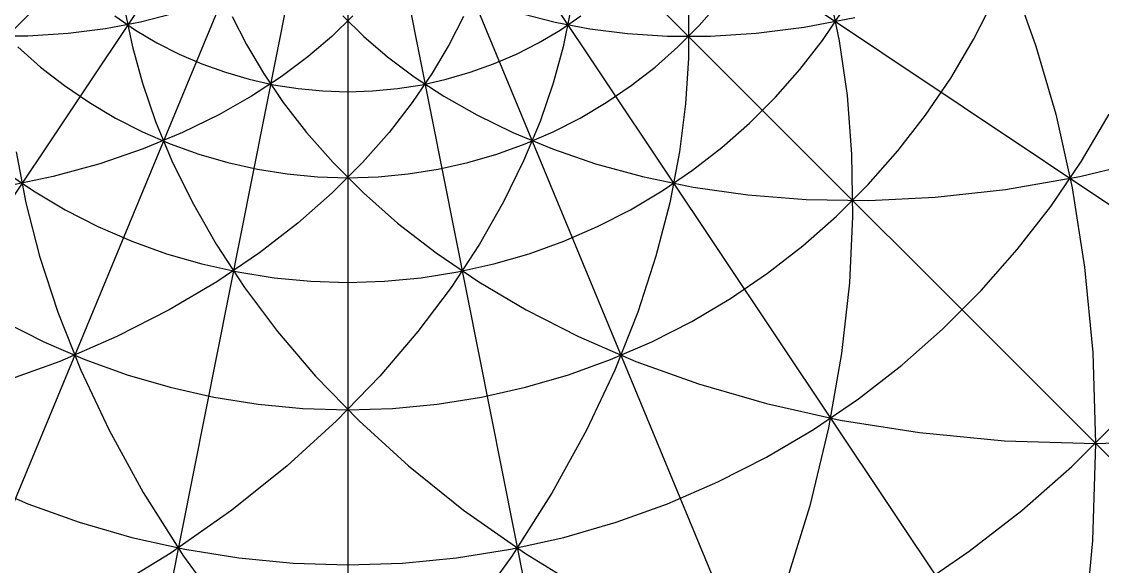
# Model space of a CAD drawing. Header units: metres. Extents: x -40000 to 40000, y -40000 to 40000.
# Drawn here: x -533 to 1233, y -1423 to -533 of the extents above; entities that cross this region are included whole.
import ezdxf

# ---------------------------------------------------------------- set-up
doc = ezdxf.new("R2010")
doc.units = ezdxf.units.M

msp = doc.modelspace()

# ---------------------------------------------------------------- linework, layer by layer
at = {"color": 0}
for p, q in [((1088.1, -470.9), (1124.9, -573.2)), ((786.3, -481.8), (803.4, -564.6)), ((-363.7, -517.5), (-351.9, -574.3)), ((-286.2, -520.5), (-338.9, -534.1)), ((-189, -524.9), (-165.7, -570.4)), ((8.2, -523.8), (-26.3, -557.2)), ((-8.2, -523.8), (26.3, -557.2)), ((189, -524.9), (165.7, -570.4)), ((286.2, -520.5), (338.9, -534.1)), ((363.7, -517.5), (351.9, -574.3)), ((556.7, -522.8), (556.7, -592.8)), ((746, -542), (829.1, -526.2)), ((-395.9, -544.9), (-457.2, -552.6)), ((-338.9, -534.1), (-395.9, -544.9)), ((338.9, -534.1), (395.9, -544.9)), ((395.9, -544.9), (457.2, -552.6)), ((667.3, -552), (746, -542)), ((-522.8, -556.7), (-592.8, -556.7)), ((-457.2, -552.6), (-522.8, -556.7)), ((-26.3, -557.2), (-65.2, -590.4)), ((26.3, -557.2), (65.2, -590.4)), ((457.2, -552.6), (522.8, -556.7)), ((522.8, -556.7), (592.8, -556.7)), ((592.8, -556.7), (667.3, -552)), ((803.4, -564.6), (816.1, -653.8)), ((-351.9, -574.3), (-335.6, -633.9)), ((-165.7, -570.4), (-138, -617.3)), ((165.7, -570.4), (138, -617.3)), ((351.9, -574.3), (335.6, -633.9)), ((1124.9, -573.2), (1157.2, -684.4)), ((-65.2, -590.4), (-108.8, -623.1)), ((65.2, -590.4), (108.8, -623.1)), ((556.7, -592.8), (552, -667.3)), ((-138, -617.3), (-105.4, -665.3)), ((138, -617.3), (105.4, -665.3)), ((-335.6, -633.9), (-314.3, -696.1)), ((-108.8, -623.1), (-157.2, -654.9)), ((108.8, -623.1), (157.2, -654.9)), ((335.6, -633.9), (314.3, -696.1)), ((-157.2, -654.9), (-210.9, -685.5)), ((-105.4, -665.3), (-67.5, -714)), ((105.4, -665.3), (67.5, -714)), ((157.2, -654.9), (210.9, -685.5)), ((552, -667.3), (542, -746)), ((816.1, -653.8), (823.5, -749.4)), ((-210.9, -685.5), (-270, -714.4)), ((210.9, -685.5), (270, -714.4)), ((1157.2, -684.4), (1184, -804.7)), ((-314.3, -696.1), (-287.5, -760.8)), ((314.3, -696.1), (287.5, -760.8)), ((-270, -714.4), (-334.7, -741.2)), ((-67.5, -714), (-24, -763.4)), ((67.5, -714), (24, -763.4)), ((270, -714.4), (334.7, -741.2)), ((-334.7, -741.2), (-405.2, -765.3)), ((334.7, -741.2), (405.2, -765.3)), ((-542, -746), (-526.2, -829.1)), ((542, -746), (526.2, -829.1)), ((823.5, -749.4), (825.1, -851.5)), ((1196.5, -786), (1324.2, -755.3)), ((-405.2, -765.3), (-481.8, -786.3)), ((-287.5, -760.8), (-254.6, -827.7)), ((24, -763.4), (-25.5, -812.9)), ((-24, -763.4), (25.5, -812.9)), ((287.5, -760.8), (254.6, -827.7)), ((405.2, -765.3), (481.8, -786.3)), ((-481.8, -786.3), (-564.6, -803.4)), ((481.8, -786.3), (564.6, -803.4)), ((1075.1, -807.2), (1196.5, -786)), ((564.6, -803.4), (653.8, -816.1)), ((960, -820), (1075.1, -807.2)), ((1184, -804.7), (1204.5, -934.3)), ((-526.2, -829.1), (-503.7, -916.3)), ((-254.6, -827.7), (-215.3, -896.7)), ((-25.5, -812.9), (-81.5, -862.2)), ((25.5, -812.9), (81.5, -862.2)), ((254.6, -827.7), (215.3, -896.7)), ((526.2, -829.1), (503.7, -916.3)), ((653.8, -816.1), (749.4, -823.5)), ((749.4, -823.5), (851.5, -825.1)), ((851.5, -825.1), (960, -820)), ((-81.5, -862.2), (-144.3, -910.8)), ((81.5, -862.2), (144.3, -910.8)), ((825.1, -851.5), (820, -960)), ((-215.3, -896.7), (-168.8, -967.3)), ((215.3, -896.7), (168.8, -967.3)), ((-503.7, -916.3), (-474.1, -1007.5)), ((-144.3, -910.8), (-214.2, -958.3)), ((144.3, -910.8), (214.2, -958.3)), ((503.7, -916.3), (474.1, -1007.5)), ((1204.5, -934.3), (1217.7, -1073.5)), ((-214.2, -958.3), (-291.7, -1004.1)), ((-168.8, -967.3), (-114.7, -1039.3)), ((168.8, -967.3), (114.7, -1039.3)), ((214.2, -958.3), (291.7, -1004.1)), ((820, -960), (807.2, -1075.1)), ((-291.7, -1004.1), (-377.2, -1047.6)), ((291.7, -1004.1), (377.2, -1047.6)), ((-474.1, -1007.5), (-436.5, -1102.4)), ((474.1, -1007.5), (436.5, -1102.4)), ((-114.7, -1039.3), (-52.5, -1112.2)), ((114.7, -1039.3), (52.5, -1112.2)), ((-377.2, -1047.6), (-470.9, -1088.1)), ((377.2, -1047.6), (470.9, -1088.1)), ((807.2, -1075.1), (786, -1196.5)), ((1217.7, -1073.5), (1222.3, -1222.3)), ((-470.9, -1088.1), (-573.2, -1124.9)), ((470.9, -1088.1), (573.2, -1124.9)), ((-436.5, -1102.4), (-390.1, -1200.8)), ((-52.5, -1112.2), (18.6, -1185.5)), ((52.5, -1112.2), (-18.6, -1185.5)), ((436.5, -1102.4), (390.1, -1200.8)), ((573.2, -1124.9), (684.4, -1157.2)), ((684.4, -1157.2), (804.7, -1184)), ((-390.1, -1200.8), (-334.3, -1302.2)), ((-18.6, -1185.5), (-99.1, -1258.7)), ((18.6, -1185.5), (99.1, -1258.7)), ((390.1, -1200.8), (334.3, -1302.2)), ((786, -1196.5), (755.3, -1324.2)), ((804.7, -1184), (934.3, -1204.5)), ((934.3, -1204.5), (1073.5, -1217.7)), ((1073.5, -1217.7), (1222.3, -1222.3)), ((1222.3, -1222.3), (1380.7, -1217.2)), ((1222.3, -1222.3), (1217.2, -1380.7)), ((-99.1, -1258.7), (-189.4, -1331)), ((99.1, -1258.7), (189.4, -1331)), ((-334.3, -1302.2), (-268.3, -1406.2)), ((334.3, -1302.2), (268.3, -1406.2)), ((755.3, -1324.2), (714.1, -1457.8)), ((-189.4, -1331), (-290.3, -1401.8)), ((189.4, -1331), (290.3, -1401.8)), ((1217.2, -1380.7), (1201.3, -1548.7)), ((-290.3, -1401.8), (-402.3, -1470.4)), ((-268.3, -1406.2), (-191.1, -1512.4)), ((268.3, -1406.2), (191.1, -1512.4)), ((290.3, -1401.8), (402.3, -1470.4))]:
    msp.add_line(p, q, dxfattribs=at)
at = {"layer": '1', "color": 1}
for p, q in [((-0.1, -0.1), (-28284.3, -28284.3)), ((-0.1, -0.1), (-22222.8, -33258.8)), ((-0.1, -0.1), (-15307.3, -36955.2)), ((0, -0.1), (-7803.6, -39231.4)), ((0, -0.1), (0, -40000)), ((0, -0.1), (7803.6, -39231.4)), ((0.1, -0.1), (15307.3, -36955.2)), ((0.1, -0.1), (22222.8, -33258.8)), ((0.1, -0.1), (28284.3, -28284.3)), ((0.1, -0.1), (33258.8, -22222.8)), ((574.5, -539.5), (607.3, -502.4)), ((1022.8, -562.3), (1056.1, -497)), ((-380.7, -523.9), (-347, -546.8)), ((347, -546.8), (380.7, -523.9)), ((775.9, -563.7), (809.8, -513.9)), ((-347, -546.8), (-312, -567.5)), ((312, -567.5), (347, -546.8)), ((539.5, -574.5), (574.5, -539.5)), ((739, -611.4), (775.9, -563.7)), ((985.5, -625.4), (1022.8, -562.3)), ((-539.5, -574.5), (-502.4, -607.3)), ((-312, -567.5), (-275.7, -586)), ((275.7, -586), (312, -567.5)), ((502.4, -607.3), (539.5, -574.5)), ((-275.7, -586), (-238.4, -602.1)), ((238.4, -602.1), (275.7, -586)), ((-502.4, -607.3), (-463.2, -637.6)), ((-238.4, -602.1), (-200.1, -615.9)), ((-200.1, -615.9), (-161.1, -627.3)), ((161.1, -627.3), (200.1, -615.9)), ((200.1, -615.9), (238.4, -602.1)), ((463.2, -637.6), (502.4, -607.3)), ((699.2, -656.5), (739, -611.4)), ((-161.1, -627.3), (-121.4, -636.1)), ((121.4, -636.1), (161.1, -627.3)), ((944.3, -686), (985.5, -625.4)), ((-463.2, -637.6), (-422.3, -665.4)), ((-121.4, -636.1), (-81.2, -642.5)), ((-81.2, -642.5), (-40.7, -646.3)), ((-40.7, -646.3), (0, -647.6)), ((0, -647.6), (40.7, -646.3)), ((40.7, -646.3), (81.2, -642.5)), ((81.2, -642.5), (121.4, -636.1)), ((422.3, -665.4), (463.2, -637.6)), ((-422.3, -665.4), (-379.7, -690.6)), ((379.7, -690.6), (422.3, -665.4)), ((656.5, -699.2), (699.2, -656.5)), ((899.3, -744), (944.3, -686)), ((1199.3, -761.1), (1244.7, -684.3)), ((-379.7, -690.6), (-335.6, -713.1)), ((335.6, -713.1), (379.7, -690.6)), ((611.4, -739), (656.5, -699.2)), ((-335.6, -713.1), (-290.1, -732.8)), ((290.1, -732.8), (335.6, -713.1)), ((-290.1, -732.8), (-243.5, -749.5)), ((243.5, -749.5), (290.1, -732.8)), ((563.7, -775.9), (611.4, -739)), ((-243.5, -749.5), (-196, -763.4)), ((196, -763.4), (243.5, -749.5)), ((850.8, -799), (899.3, -744)), ((-563.7, -775.9), (-513.9, -809.8)), ((-196, -763.4), (-147.7, -774.2)), ((-147.7, -774.2), (-98.8, -781.9)), ((98.8, -781.9), (147.7, -774.2)), ((147.7, -774.2), (196, -763.4)), ((513.9, -809.8), (563.7, -775.9)), ((1149.1, -834.9), (1199.3, -761.1)), ((-98.8, -781.9), (-49.5, -786.6)), ((-49.5, -786.6), (0, -788.1)), ((0, -788.1), (49.5, -786.6)), ((49.5, -786.6), (98.8, -781.9)), ((-513.9, -809.8), (-462, -840.5)), ((462, -840.5), (513.9, -809.8)), ((799, -850.8), (850.8, -799)), ((-462, -840.5), (-408.4, -867.8)), ((408.4, -867.8), (462, -840.5)), ((1094.4, -905.4), (1149.1, -834.9)), ((744, -899.3), (799, -850.8)), ((-408.4, -867.8), (-353.1, -891.7)), ((353.1, -891.7), (408.4, -867.8)), ((-353.1, -891.7), (-296.4, -912.2)), ((296.4, -912.2), (353.1, -891.7)), ((686, -944.3), (744, -899.3)), ((-296.4, -912.2), (-238.5, -929)), ((238.5, -929), (296.4, -912.2)), ((1035.4, -972.3), (1094.4, -905.4)), ((-238.5, -929), (-179.7, -942.1)), ((179.7, -942.1), (238.5, -929)), ((-179.7, -942.1), (-120.2, -951.5)), ((-120.2, -951.5), (-60.2, -957.2)), ((60.2, -957.2), (120.2, -951.5)), ((120.2, -951.5), (179.7, -942.1)), ((625.4, -985.5), (686, -944.3)), ((-60.2, -957.2), (0, -959.1)), ((0, -959.1), (60.2, -957.2)), ((562.3, -1022.8), (625.4, -985.5)), ((972.3, -1035.4), (1035.4, -972.3)), ((-562.3, -1022.8), (-497, -1056.1)), ((497, -1056.1), (562.3, -1022.8)), ((905.4, -1094.4), (972.3, -1035.4)), ((-497, -1056.1), (-429.7, -1085.2)), ((429.7, -1085.2), (497, -1056.1)), ((-429.7, -1085.2), (-360.7, -1110)), ((360.7, -1110), (429.7, -1085.2)), ((834.9, -1149.1), (905.4, -1094.4)), ((-360.7, -1110), (-290.3, -1130.5)), ((290.3, -1130.5), (360.7, -1110)), ((-290.3, -1130.5), (-218.7, -1146.5)), ((218.7, -1146.5), (290.3, -1130.5)), ((-218.7, -1146.5), (-146.3, -1158)), ((146.3, -1158), (218.7, -1146.5)), ((-146.3, -1158), (-73.3, -1164.9)), ((-73.3, -1164.9), (0, -1167.2)), ((0, -1167.2), (73.3, -1164.9)), ((73.3, -1164.9), (146.3, -1158)), ((761.1, -1199.3), (834.9, -1149.1)), ((1183.3, -1260.1), (1260.1, -1183.3)), ((684.3, -1244.7), (761.1, -1199.3)), ((604.8, -1285.2), (684.3, -1244.7)), ((1101.8, -1331.9), (1183.3, -1260.1)), ((-604.8, -1285.2), (-522.9, -1320.7)), ((522.9, -1320.7), (604.8, -1285.2)), ((-522.9, -1320.7), (-438.9, -1350.9)), ((438.9, -1350.9), (522.9, -1320.7)), ((1016, -1398.4), (1101.8, -1331.9)), ((-438.9, -1350.9), (-353.2, -1375.8)), ((353.2, -1375.8), (438.9, -1350.9)), ((-353.2, -1375.8), (-266.2, -1395.2)), ((266.2, -1395.2), (353.2, -1375.8)), ((-266.2, -1395.2), (-178, -1409.2)), ((178, -1409.2), (266.2, -1395.2)), ((-178, -1409.2), (-89.2, -1417.6)), ((89.2, -1417.6), (178, -1409.2)), ((926.2, -1459.5), (1016, -1398.4)), ((-89.2, -1417.6), (0, -1420.4)), ((0, -1420.4), (89.2, -1417.6))]:
    msp.add_line(p, q, dxfattribs=at)

doc.saveas('drawing.dxf')
